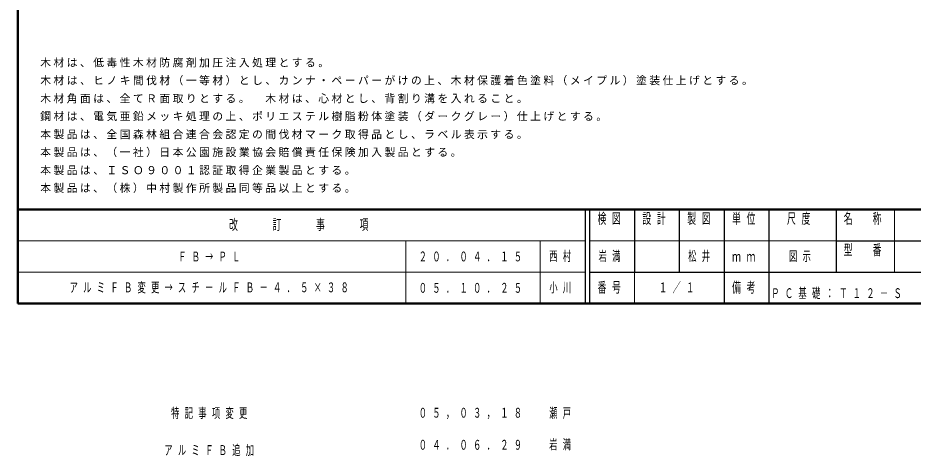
# Model space of a CAD drawing. Units: millimetres on the paper, scale 1:20. Extents: x -365 to 0, y -34 to 257.
# Drawn here: x -365 to -165.4, y -34 to 63.7 of the extents above; entities that cross this region are included whole.
import ezdxf

# ---------------------------------------------------------------- set-up
doc = ezdxf.new("R2010")
doc.units = ezdxf.units.MM
doc.layers.add('LY_1', color=7, linetype='Continuous', lineweight=25)
doc.layers.add('LY_3', color=7, linetype='Continuous', lineweight=13)
doc.styles.add('ＭＳ ゴシック', font='')
doc.styles.get('ＭＳ ゴシック').set_extended_font_data('MS Gothic')

msp = doc.modelspace()

# ---------------------------------------------------------------- linework, layer by layer
at = {"layer": 'LY_3', "lineweight": 50}
for p, q in [((-365, 257), (-365, 0)), ((-365, 21), (0, 21)), ((-365, 0), (0, 0))]:
    msp.add_line(p, q, dxfattribs=at)
at = {"layer": 'LY_3', "color": 211, "lineweight": 25}
for p, q in [((-238.5, 21), (-238.5, 0)), ((-237.5, 21), (-237.5, 0)), ((-227.5, 21), (-227.5, 7)), ((-217.5, 21), (-217.5, 7)), ((-207.5, 21), (-207.5, 0)), ((-197.5, 21), (-197.5, 7)), ((-182.5, 21), (-182.5, 7)), ((-182.5, 14), (-70, 14)), ((-237.5, 7), (0, 7))]:
    msp.add_line(p, q, dxfattribs=at)
at = {"layer": 'LY_3'}
for p, q in [((-169.5, 21), (-169.5, 7)), ((-365, 14), (-238.5, 14)), ((-278.5, 14), (-278.5, 0)), ((-248.5, 14), (-248.5, 0)), ((-237.5, 14), (-182.5, 14)), ((-365, 7), (-238.5, 7)), ((-227.5, 7), (-227.5, 0))]:
    msp.add_line(p, q, dxfattribs=at)
at = {"layer": 'LY_3', "lineweight": 25}
msp.add_line((-197.5, 7), (-197.5, 0), dxfattribs=at)

# ---------------------------------------------------------------- texts
at = {"layer": 'LY_1', "style": 'ＭＳ ゴシック'}
for s, insert, char_height, attachment_point in [('\\T1.23;木材は、低毒性木材防腐剤加圧注入処理とする。', (-360.023, 52.658), 1.76, 7), ('\\T1.23;木材は、ヒノキ間伐材（一等材）とし、カンナ・ペーパーがけの上、木材保護着色塗料（メイプル）塗装仕上げとする。', (-360.023, 48.658), 1.76, 7), ('\\T1.23;木材角面は、全てＲ面取りとする。\u3000木材は、心材とし、背割り溝を入れること。', (-360.023, 44.658), 1.76, 7), ('\\T1.23;鋼材は、電気亜鉛メッキ処理の上、ポリエステル樹脂粉体塗装（ダークグレー）仕上げとする。', (-360.023, 40.658), 1.76, 7), ('\\T1.23;本製品は、全国森林組合連合会認定の間伐材マーク取得品とし、ラベル表示する。', (-360.023, 36.658), 1.76, 7), ('\\T1.23;本製品は、（一社）日本公園施設業協会賠償責任保険加入製品とする。', (-360.023, 32.658), 1.76, 7), ('\\T1.23;本製品は、ＩＳＯ９００１認証取得企業製品とする。', (-360.023, 28.658), 1.76, 7), ('\\T1.23;本製品は、（株）中村製作所製品同等品以上とする。', (-360.023, 24.658), 1.76, 7), ('\\T1.64;\\W0.6;西村', (-246.5, 10.5), 2.199, 4), ('\\T1.64;\\W0.6;岩満', (-232.5, 10.5), 2.199, 5), ('\\T1.64;\\W0.6;松井', (-212.5, 10.5), 2.199, 5), ('\\T1.64;\\W0.6;ＦＢ→ＰＬ', (-321.75, 10.5), 2.199, 5), ('\\T1.64;\\W0.6;２０．０４．１５', (-263.5, 10.5), 2.199, 5), ('\\T1.64;\\W0.6;図示', (-190, 10.5), 2.199, 5), ('\\T1.64;\\W0.6;アルミＦＢ変更→スチールＦＢ－４．５×３８', (-321.75, 3.5), 2.199, 5), ('\\T1.64;\\W0.6;０５．１０．２５', (-263.5, 3.5), 2.199, 5), ('\\T1.64;\\W0.6;小川', (-246.5, 3.5), 2.199, 4), ('\\T1.64;\\W0.6;１／１', (-217.5, 3.5), 2.199, 5), ('\\T1.64;\\W0.6;ＰＣ基礎：Ｔ１２－Ｓ', (-197, 1), 2.199, 7), ('\\T1.64;\\W0.6;特記事項変更', (-321.75, -24.5), 2.199, 5), ('\\T1.64;\\W0.6;０５，０３，１８', (-263.5, -24.5), 2.199, 5), ('\\T1.64;\\W0.6;瀬戸', (-243.5, -24.5), 2.199, 5), ('\\T1.64;\\W0.6;アルミＦＢ追加', (-321.75, -34), 2.199, 8), ('\\T1.64;\\W0.6;０４．０６．２９', (-263.5, -31.5), 2.199, 5), ('\\T1.64;\\W0.6;岩満', (-243.5, -31.5), 2.199, 5)]:
    msp.add_mtext(s, dxfattribs=dict(at, insert=insert, char_height=char_height, attachment_point=attachment_point))
at = {"layer": 'LY_3', "color": 4, "char_height": 2.346, "style": 'ＭＳ ゴシック'}
for s, insert, attachment_point in [('\\T1.64;\\W0.6;検図', (-232.5, 20.167), 2), ('\\T1.64;\\W0.6;設計', (-222.5, 20.167), 2), ('\\T1.64;\\W0.6;製図', (-212.5, 20.167), 2), ('\\T1.64;\\W0.6;単位', (-202.5, 20.167), 2), ('\\T1.64;\\W0.6;尺度', (-190.25, 20.167), 2), ('\\T1.64;\\W0.6;名\u3000称', (-176, 20.167), 2), ('\\T1.64;\\W0.6;改\u3000\u3000訂\u3000\u3000事\u3000\u3000項', (-301.75, 17.5), 5), ('\\T1.64;\\W0.6;型\u3000番', (-176, 13.167), 2), ('\\T1.64;\\W0.6;ｍｍ', (-202.5, 10.5), 5), ('\\T1.64;\\W0.6;番号', (-232.5, 3.5), 5), ('\\T1.64;\\W0.6;備考', (-202.5, 3.5), 5)]:
    msp.add_mtext(s, dxfattribs=dict(at, insert=insert, attachment_point=attachment_point))

doc.saveas('drawing.dxf')
